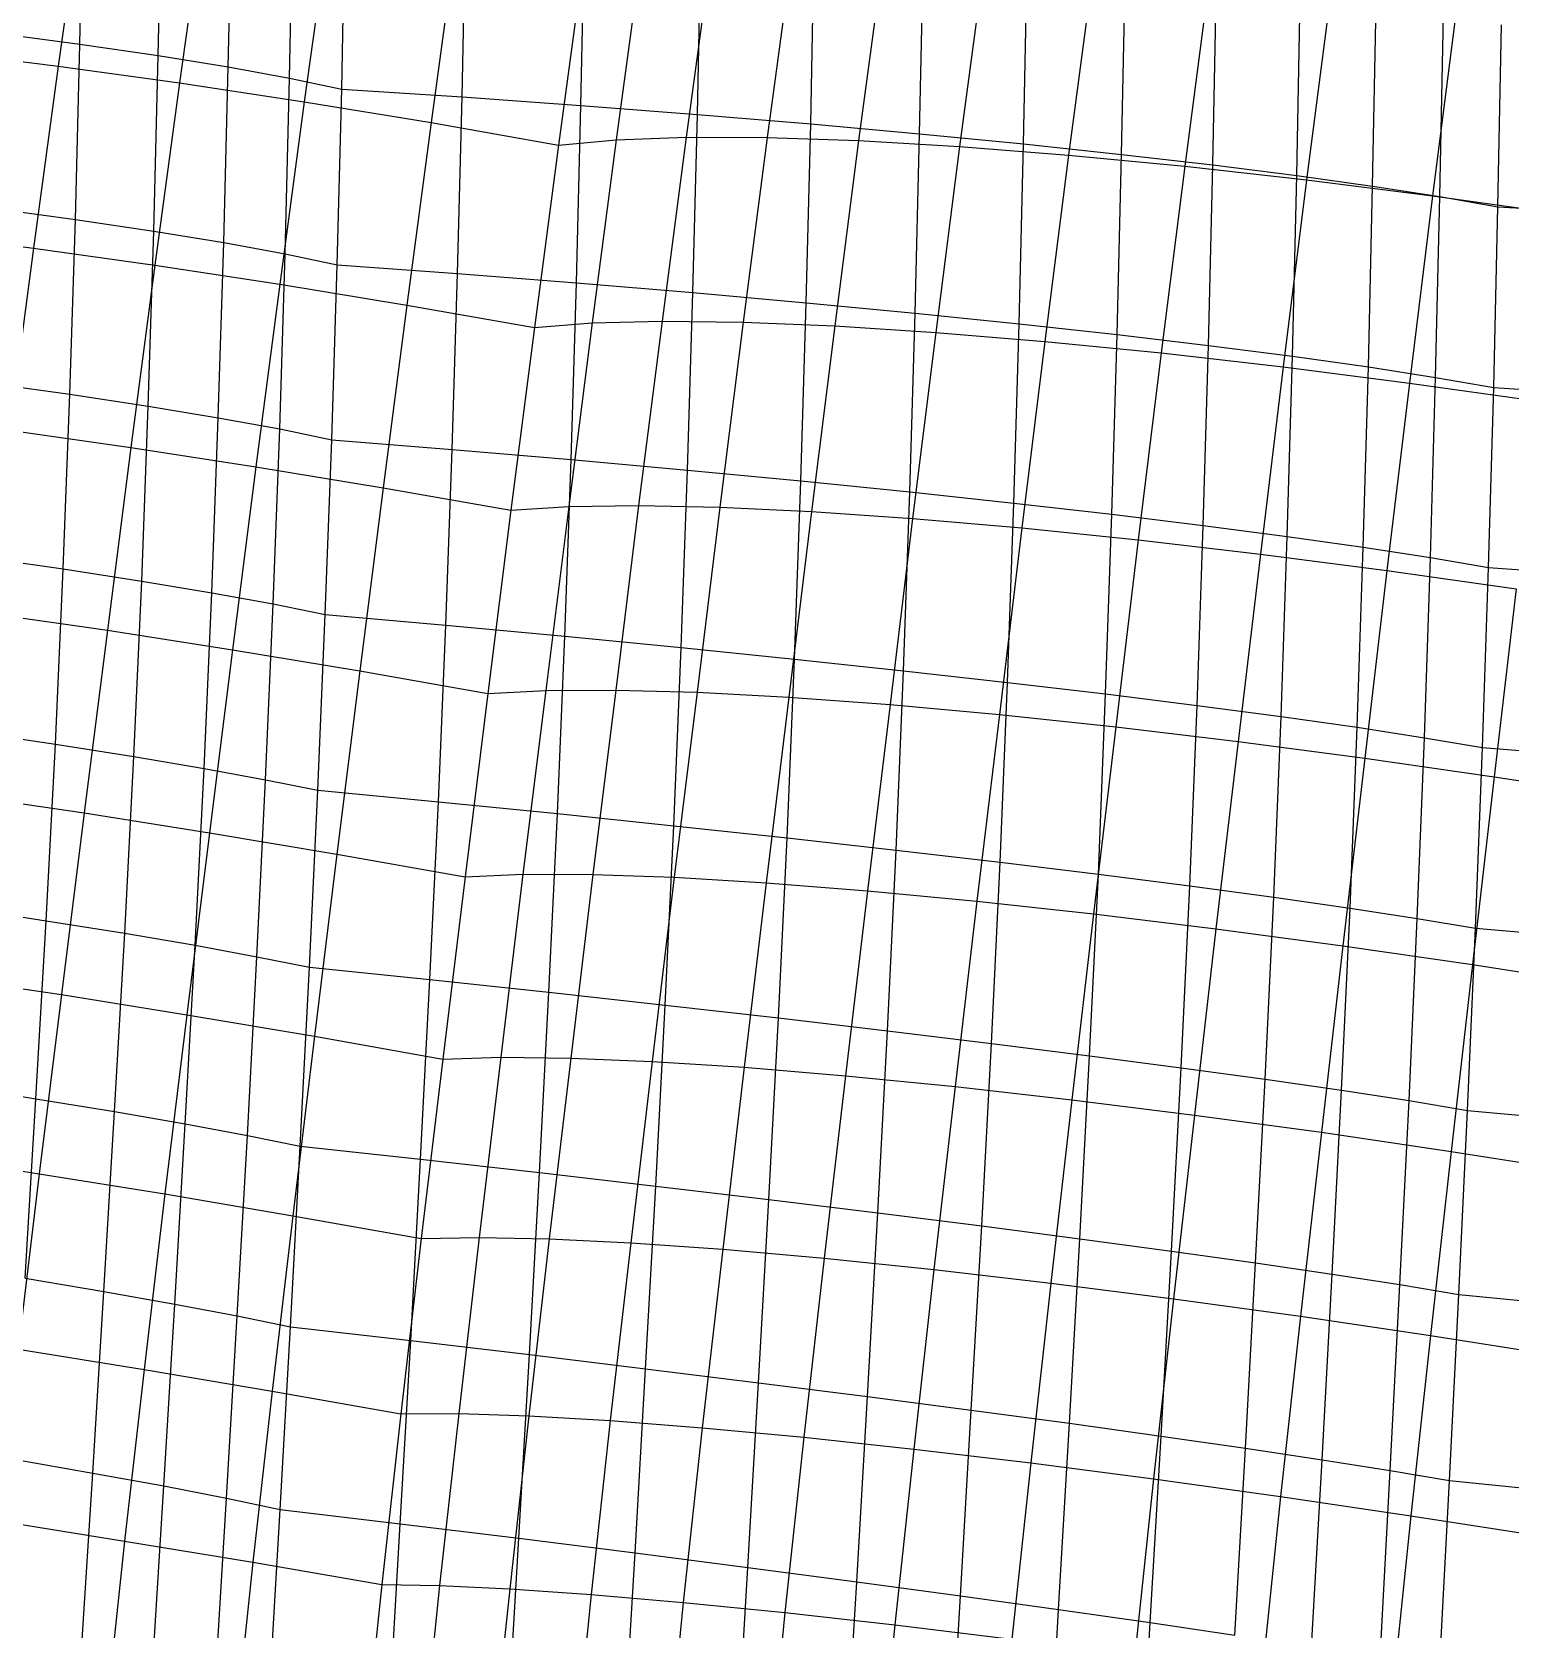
# Model space of a CAD drawing. Extents: x -429 to 429, y -1 to 209.
# Drawn here: x -291 to -267.84, y 81.6 to 106.62 of the extents above; entities that cross this region are included whole.
import ezdxf

# ---------------------------------------------------------------- set-up
doc = ezdxf.new("R2010")
doc.units = 0

msp = doc.modelspace()

# ---------------------------------------------------------------- linework, layer by layer
at = {"layer": 'default', "color": 3, "linetype": 'CONTINUOUS'}
for p, q in [((-290.253, 106.43, 103.699), (-290.193, 109.189, 103.579)), ((-289.026, 106.251, 102.334), (-288.966, 109.014, 102.214)), ((-287.927, 106.073, 100.865), (-287.867, 108.84, 100.745)), ((-286.965, 105.898, 99.305), (-286.906, 108.666, 99.185)), ((-286.148, 105.727, 97.665), (-286.09, 108.495, 97.545)), ((-286.148, 105.727, 97.665), (-286.09, 108.495, 97.545)), ((-284.262, 105.604, 97.51), (-284.203, 108.384, 97.39)), ((-282.398, 105.471, 97.19), (-282.34, 108.263, 97.069)), ((-280.572, 105.329, 96.707), (-280.514, 108.133, 96.586)), ((-278.798, 105.181, 96.065), (-278.741, 107.995, 95.943)), ((-277.09, 105.026, 95.27), (-277.033, 107.849, 95.147)), ((-275.462, 104.867, 94.326), (-275.405, 107.698, 94.203)), ((-273.926, 104.704, 93.243), (-273.869, 107.541, 93.12)), ((-272.494, 104.539, 92.028), (-272.438, 107.381, 91.904)), ((-271.179, 104.373, 90.691), (-271.123, 107.219, 90.567)), ((-269.99, 104.208, 89.243), (-269.934, 107.055, 89.119)), ((-268.936, 104.044, 87.695), (-268.881, 106.892, 87.571)), ((-291.6, 106.609, 104.95), (-290.253, 106.43, 103.699)), ((-268.026, 103.883, 86.059), (-267.972, 106.731, 85.936)), ((-268.026, 103.883, 86.059), (-267.972, 106.731, 85.936)), ((-290.321, 103.683, 103.806), (-290.253, 106.43, 103.699)), ((-290.253, 106.43, 103.699), (-289.026, 106.251, 102.334)), ((-289.094, 103.501, 102.44), (-289.026, 106.251, 102.334)), ((-289.026, 106.251, 102.334), (-287.927, 106.073, 100.865)), ((-287.995, 103.321, 100.97), (-287.927, 106.073, 100.865)), ((-287.927, 106.073, 100.865), (-286.965, 105.898, 99.305)), ((-287.035, 103.145, 99.408), (-286.965, 105.898, 99.305)), ((-286.965, 105.898, 99.305), (-286.148, 105.727, 97.665)), ((-286.219, 102.975, 97.766), (-286.148, 105.727, 97.665)), ((-286.219, 102.975, 97.766), (-286.148, 105.727, 97.665)), ((-286.148, 105.727, 97.665), (-284.262, 105.604, 97.51)), ((-284.333, 102.837, 97.612), (-284.262, 105.604, 97.51)), ((-284.262, 105.604, 97.51), (-282.398, 105.471, 97.19)), ((-282.469, 102.691, 97.292), (-282.398, 105.471, 97.19)), ((-282.398, 105.471, 97.19), (-280.572, 105.329, 96.707)), ((-280.643, 102.539, 96.81), (-280.572, 105.329, 96.707)), ((-280.572, 105.329, 96.707), (-278.798, 105.181, 96.065)), ((-278.868, 102.38, 96.168), (-278.798, 105.181, 96.065)), ((-278.798, 105.181, 96.065), (-277.09, 105.026, 95.27)), ((-277.16, 102.216, 95.373), (-277.09, 105.026, 95.27)), ((-277.09, 105.026, 95.27), (-275.462, 104.867, 94.326)), ((-275.532, 102.049, 94.43), (-275.462, 104.867, 94.326)), ((-275.462, 104.867, 94.326), (-273.926, 104.704, 93.243)), ((-273.995, 101.88, 93.347), (-273.926, 104.704, 93.243)), ((-273.926, 104.704, 93.243), (-272.494, 104.539, 92.028)), ((-272.563, 101.711, 92.132), (-272.494, 104.539, 92.028)), ((-272.494, 104.539, 92.028), (-271.179, 104.373, 90.691)), ((-271.247, 101.541, 90.795), (-271.179, 104.373, 90.691)), ((-271.179, 104.373, 90.691), (-269.99, 104.208, 89.243)), ((-270.057, 101.374, 89.347), (-269.99, 104.208, 89.243)), ((-269.99, 104.208, 89.243), (-268.936, 104.044, 87.695)), ((-291.668, 103.868, 105.058), (-290.321, 103.683, 103.806)), ((-269.003, 101.21, 87.799), (-268.936, 104.044, 87.695)), ((-268.936, 104.044, 87.695), (-268.026, 103.883, 86.059)), ((-268.093, 101.051, 86.163), (-268.026, 103.883, 86.059)), ((-268.093, 101.051, 86.163), (-268.026, 103.883, 86.059)), ((-268.026, 103.883, 86.059), (-266.104, 103.775, 85.992)), ((-290.409, 100.946, 103.887), (-290.321, 103.683, 103.806)), ((-290.321, 103.683, 103.806), (-289.094, 103.501, 102.44)), ((-289.181, 100.76, 102.52), (-289.094, 103.501, 102.44)), ((-289.094, 103.501, 102.44), (-287.995, 103.321, 100.97)), ((-288.082, 100.578, 101.05), (-287.995, 103.321, 100.97)), ((-287.995, 103.321, 100.97), (-287.035, 103.145, 99.408)), ((-287.12, 100.402, 99.488), (-287.035, 103.145, 99.408)), ((-287.035, 103.145, 99.408), (-286.219, 102.975, 97.766)), ((-286.304, 100.233, 97.846), (-286.219, 102.975, 97.766)), ((-286.304, 100.233, 97.846), (-286.219, 102.975, 97.766)), ((-286.219, 102.975, 97.766), (-284.333, 102.837, 97.612)), ((-284.418, 100.081, 97.692), (-284.333, 102.837, 97.612)), ((-284.333, 102.837, 97.612), (-282.469, 102.691, 97.292)), ((-282.554, 99.922, 97.373), (-282.469, 102.691, 97.292)), ((-282.469, 102.691, 97.292), (-280.643, 102.539, 96.81)), ((-280.727, 99.757, 96.891), (-280.643, 102.539, 96.81)), ((-280.643, 102.539, 96.81), (-278.868, 102.38, 96.168)), ((-278.953, 99.588, 96.249), (-278.868, 102.38, 96.168)), ((-278.868, 102.38, 96.168), (-277.16, 102.216, 95.373)), ((-277.244, 99.415, 95.454), (-277.16, 102.216, 95.373)), ((-277.16, 102.216, 95.373), (-275.532, 102.049, 94.43)), ((-275.615, 99.24, 94.511), (-275.532, 102.049, 94.43)), ((-275.532, 102.049, 94.43), (-273.995, 101.88, 93.347)), ((-274.078, 99.065, 93.428), (-273.995, 101.88, 93.347)), ((-273.995, 101.88, 93.347), (-272.563, 101.711, 92.132)), ((-272.646, 98.891, 92.214), (-272.563, 101.711, 92.132)), ((-272.563, 101.711, 92.132), (-271.247, 101.541, 90.795)), ((-271.329, 98.719, 90.877), (-271.247, 101.541, 90.795)), ((-271.247, 101.541, 90.795), (-270.057, 101.374, 89.347)), ((-270.139, 98.551, 89.428), (-270.057, 101.374, 89.347)), ((-270.057, 101.374, 89.347), (-269.003, 101.21, 87.799)), ((-291.756, 101.135, 105.139), (-290.409, 100.946, 103.887)), ((-269.084, 98.387, 87.88), (-269.003, 101.21, 87.799)), ((-269.003, 101.21, 87.799), (-268.093, 101.051, 86.163)), ((-290.512, 98.209, 103.945), (-290.409, 100.946, 103.887)), ((-290.409, 100.946, 103.887), (-289.181, 100.76, 102.52)), ((-268.173, 98.23, 86.243), (-268.093, 101.051, 86.163)), ((-268.173, 98.23, 86.243), (-268.093, 101.051, 86.163)), ((-268.093, 101.051, 86.163), (-266.171, 100.929, 86.096)), ((-289.283, 98.019, 102.579), (-289.181, 100.76, 102.52)), ((-289.181, 100.76, 102.52), (-288.082, 100.578, 101.05)), ((-288.184, 97.836, 101.108), (-288.082, 100.578, 101.05)), ((-288.082, 100.578, 101.05), (-287.12, 100.402, 99.488)), ((-287.222, 97.66, 99.546), (-287.12, 100.402, 99.488)), ((-287.12, 100.402, 99.488), (-286.304, 100.233, 97.846)), ((-286.405, 97.493, 97.903), (-286.304, 100.233, 97.846)), ((-286.405, 97.493, 97.903), (-286.304, 100.233, 97.846)), ((-286.304, 100.233, 97.846), (-284.418, 100.081, 97.692)), ((-284.518, 97.326, 97.75), (-284.418, 100.081, 97.692)), ((-284.418, 100.081, 97.692), (-282.554, 99.922, 97.373)), ((-282.653, 97.154, 97.431), (-282.554, 99.922, 97.373)), ((-282.554, 99.922, 97.373), (-280.727, 99.757, 96.891)), ((-280.827, 96.976, 96.949), (-280.727, 99.757, 96.891)), ((-280.727, 99.757, 96.891), (-278.953, 99.588, 96.249)), ((-279.052, 96.796, 96.308), (-278.953, 99.588, 96.249)), ((-278.953, 99.588, 96.249), (-277.244, 99.415, 95.454)), ((-277.343, 96.614, 95.513), (-277.244, 99.415, 95.454)), ((-277.244, 99.415, 95.454), (-275.615, 99.24, 94.511)), ((-275.713, 96.431, 94.57), (-275.615, 99.24, 94.511)), ((-275.615, 99.24, 94.511), (-274.078, 99.065, 93.428)), ((-274.176, 96.25, 93.487), (-274.078, 99.065, 93.428)), ((-274.078, 99.065, 93.428), (-272.646, 98.891, 92.214)), ((-272.743, 96.071, 92.272), (-272.646, 98.891, 92.214)), ((-272.646, 98.891, 92.214), (-271.329, 98.719, 90.877)), ((-271.426, 95.897, 90.935), (-271.329, 98.719, 90.877)), ((-271.329, 98.719, 90.877), (-270.139, 98.551, 89.428)), ((-291.859, 98.403, 105.197), (-290.512, 98.209, 103.945)), ((-270.235, 95.728, 89.486), (-270.139, 98.551, 89.428)), ((-270.139, 98.551, 89.428), (-269.084, 98.387, 87.88)), ((-269.18, 95.565, 87.937), (-269.084, 98.387, 87.88)), ((-269.084, 98.387, 87.88), (-268.173, 98.23, 86.243)), ((-290.634, 95.462, 103.978), (-290.512, 98.209, 103.945)), ((-290.512, 98.209, 103.945), (-289.283, 98.019, 102.579)), ((-268.268, 95.411, 86.301), (-268.173, 98.23, 86.243)), ((-268.268, 95.411, 86.301), (-268.173, 98.23, 86.243)), ((-268.173, 98.23, 86.243), (-266.25, 98.095, 86.177)), ((-289.405, 95.269, 102.612), (-289.283, 98.019, 102.579)), ((-289.283, 98.019, 102.579), (-288.184, 97.836, 101.108)), ((-288.304, 95.083, 101.142), (-288.184, 97.836, 101.108)), ((-288.184, 97.836, 101.108), (-287.222, 97.66, 99.546)), ((-287.34, 94.907, 99.58), (-287.222, 97.66, 99.546)), ((-287.222, 97.66, 99.546), (-286.405, 97.493, 97.903)), ((-286.521, 94.742, 97.939), (-286.405, 97.493, 97.903)), ((-286.521, 94.742, 97.939), (-286.405, 97.493, 97.903)), ((-286.405, 97.493, 97.903), (-284.518, 97.326, 97.75)), ((-284.633, 94.561, 97.786), (-284.518, 97.326, 97.75)), ((-284.518, 97.326, 97.75), (-282.653, 97.154, 97.431)), ((-282.768, 94.375, 97.467), (-282.653, 97.154, 97.431)), ((-282.653, 97.154, 97.431), (-280.827, 96.976, 96.949)), ((-280.941, 94.186, 96.986), (-280.827, 96.976, 96.949)), ((-280.827, 96.976, 96.949), (-279.052, 96.796, 96.308)), ((-279.165, 93.994, 96.345), (-279.052, 96.796, 96.308)), ((-279.052, 96.796, 96.308), (-277.343, 96.614, 95.513)), ((-277.456, 93.803, 95.55), (-277.343, 96.614, 95.513)), ((-277.343, 96.614, 95.513), (-275.713, 96.431, 94.57)), ((-275.826, 93.613, 94.607), (-275.713, 96.431, 94.57)), ((-275.713, 96.431, 94.57), (-274.176, 96.25, 93.487)), ((-274.288, 93.425, 93.524), (-274.176, 96.25, 93.487)), ((-274.176, 96.25, 93.487), (-272.743, 96.071, 92.272)), ((-272.854, 93.242, 92.309), (-272.743, 96.071, 92.272)), ((-272.743, 96.071, 92.272), (-271.426, 95.897, 90.935)), ((-271.537, 93.065, 90.971), (-271.426, 95.897, 90.935)), ((-271.426, 95.897, 90.935), (-270.235, 95.728, 89.486)), ((-291.982, 95.662, 105.229), (-290.634, 95.462, 103.978)), ((-270.345, 92.894, 89.522), (-270.235, 95.728, 89.486)), ((-270.235, 95.728, 89.486), (-269.18, 95.565, 87.937)), ((-290.781, 92.697, 103.981), (-290.634, 95.462, 103.978)), ((-290.634, 95.462, 103.978), (-289.405, 95.269, 102.612)), ((-269.29, 92.732, 87.972), (-269.18, 95.565, 87.937)), ((-269.18, 95.565, 87.937), (-268.268, 95.411, 86.301)), ((-268.378, 92.58, 86.334), (-268.268, 95.411, 86.301)), ((-268.378, 92.58, 86.334), (-268.268, 95.411, 86.301)), ((-268.268, 95.411, 86.301), (-266.345, 95.261, 86.235)), ((-289.549, 92.5, 102.618), (-289.405, 95.269, 102.612)), ((-289.405, 95.269, 102.612), (-288.304, 95.083, 101.142)), ((-288.445, 92.312, 101.151), (-288.304, 95.083, 101.142)), ((-288.304, 95.083, 101.142), (-287.34, 94.907, 99.58)), ((-287.477, 92.134, 99.592), (-287.34, 94.907, 99.58)), ((-287.34, 94.907, 99.58), (-286.521, 94.742, 97.939)), ((-286.652, 91.969, 97.954), (-286.521, 94.742, 97.939)), ((-286.652, 91.969, 97.954), (-286.521, 94.742, 97.939)), ((-286.521, 94.742, 97.939), (-284.633, 94.561, 97.786)), ((-284.766, 91.774, 97.795), (-284.633, 94.561, 97.786)), ((-284.633, 94.561, 97.786), (-282.768, 94.375, 97.467)), ((-282.903, 91.576, 97.472), (-282.768, 94.375, 97.467)), ((-282.768, 94.375, 97.467), (-280.941, 94.186, 96.986)), ((-281.077, 91.375, 96.986), (-280.941, 94.186, 96.986)), ((-280.941, 94.186, 96.986), (-279.165, 93.994, 96.345)), ((-279.303, 91.174, 96.343), (-279.165, 93.994, 96.345)), ((-279.165, 93.994, 96.345), (-277.456, 93.803, 95.55)), ((-277.595, 90.974, 95.547), (-277.456, 93.803, 95.55)), ((-277.456, 93.803, 95.55), (-275.826, 93.613, 94.607)), ((-275.965, 90.776, 94.604), (-275.826, 93.613, 94.607)), ((-275.826, 93.613, 94.607), (-274.288, 93.425, 93.524)), ((-274.428, 90.582, 93.522), (-274.288, 93.425, 93.524)), ((-274.288, 93.425, 93.524), (-272.854, 93.242, 92.309)), ((-272.993, 90.394, 92.308), (-272.854, 93.242, 92.309)), ((-272.854, 93.242, 92.309), (-271.537, 93.065, 90.971)), ((-292.13, 92.902, 105.231), (-290.781, 92.697, 103.981)), ((-271.674, 90.213, 90.973), (-271.537, 93.065, 90.971)), ((-271.537, 93.065, 90.971), (-270.345, 92.894, 89.522)), ((-270.48, 90.041, 89.527), (-270.345, 92.894, 89.522)), ((-270.345, 92.894, 89.522), (-269.29, 92.732, 87.972)), ((-290.94, 89.909, 103.968), (-290.781, 92.697, 103.981)), ((-290.781, 92.697, 103.981), (-289.549, 92.5, 102.618)), ((-269.42, 89.878, 87.981), (-269.29, 92.732, 87.972)), ((-269.29, 92.732, 87.972), (-268.378, 92.58, 86.334)), ((-289.707, 89.706, 102.607), (-289.549, 92.5, 102.618)), ((-289.549, 92.5, 102.618), (-288.445, 92.312, 101.151)), ((-268.502, 89.726, 86.347), (-268.378, 92.58, 86.334)), ((-268.502, 89.726, 86.347), (-268.378, 92.58, 86.334)), ((-268.378, 92.58, 86.334), (-266.454, 92.416, 86.269)), ((-288.6, 89.514, 101.143), (-288.445, 92.312, 101.151)), ((-288.445, 92.312, 101.151), (-287.477, 92.134, 99.592)), ((-287.627, 89.334, 99.588), (-287.477, 92.134, 99.592)), ((-287.477, 92.134, 99.592), (-286.652, 91.969, 97.954)), ((-286.797, 89.167, 97.953), (-286.652, 91.969, 97.954)), ((-286.797, 89.167, 97.953), (-286.652, 91.969, 97.954)), ((-286.652, 91.969, 97.954), (-284.766, 91.774, 97.795)), ((-284.911, 88.96, 97.788), (-284.766, 91.774, 97.795)), ((-284.766, 91.774, 97.795), (-282.903, 91.576, 97.472)), ((-283.05, 88.751, 97.459), (-282.903, 91.576, 97.472)), ((-282.903, 91.576, 97.472), (-281.077, 91.375, 96.986)), ((-281.226, 88.54, 96.97), (-281.077, 91.375, 96.986)), ((-281.077, 91.375, 96.986), (-279.303, 91.174, 96.343)), ((-279.453, 88.329, 96.324), (-279.303, 91.174, 96.343)), ((-279.303, 91.174, 96.343), (-277.595, 90.974, 95.547)), ((-277.746, 88.12, 95.526), (-277.595, 90.974, 95.547)), ((-277.595, 90.974, 95.547), (-275.965, 90.776, 94.604)), ((-276.118, 87.915, 94.583), (-275.965, 90.776, 94.604)), ((-275.965, 90.776, 94.604), (-274.428, 90.582, 93.522)), ((-274.58, 87.715, 93.502), (-274.428, 90.582, 93.522)), ((-274.428, 90.582, 93.522), (-272.993, 90.394, 92.308)), ((-273.145, 87.522, 92.29), (-272.993, 90.394, 92.308)), ((-272.993, 90.394, 92.308), (-271.674, 90.213, 90.973)), ((-292.29, 90.12, 105.216), (-290.94, 89.909, 103.968)), ((-271.824, 87.336, 90.958), (-271.674, 90.213, 90.973)), ((-271.674, 90.213, 90.973), (-270.48, 90.041, 89.527)), ((-291.11, 87.096, 103.941), (-290.94, 89.909, 103.968)), ((-290.94, 89.909, 103.968), (-289.707, 89.706, 102.607)), ((-270.627, 87.161, 89.515), (-270.48, 90.041, 89.527)), ((-270.48, 90.041, 89.527), (-269.42, 89.878, 87.981)), ((-269.562, 86.996, 87.973), (-269.42, 89.878, 87.981)), ((-269.42, 89.878, 87.981), (-268.502, 89.726, 86.347)), ((-289.875, 86.887, 102.583), (-289.707, 89.706, 102.607)), ((-289.707, 89.706, 102.607), (-288.6, 89.514, 101.143)), ((-268.639, 86.843, 86.343), (-268.502, 89.726, 86.347)), ((-268.639, 86.843, 86.343), (-268.502, 89.726, 86.347)), ((-268.502, 89.726, 86.347), (-266.579, 89.549, 86.275)), ((-288.765, 86.69, 101.122), (-288.6, 89.514, 101.143)), ((-288.6, 89.514, 101.143), (-287.627, 89.334, 99.588)), ((-287.788, 86.506, 99.57), (-287.627, 89.334, 99.588)), ((-287.627, 89.334, 99.588), (-286.797, 89.167, 97.953)), ((-286.952, 86.336, 97.939), (-286.797, 89.167, 97.953)), ((-286.952, 86.336, 97.939), (-286.797, 89.167, 97.953)), ((-286.797, 89.167, 97.953), (-284.911, 88.96, 97.788)), ((-285.067, 86.118, 97.767), (-284.911, 88.96, 97.788)), ((-284.911, 88.96, 97.788), (-283.05, 88.751, 97.459)), ((-283.207, 85.899, 97.432), (-283.05, 88.751, 97.459)), ((-283.05, 88.751, 97.459), (-281.226, 88.54, 96.97)), ((-281.385, 85.678, 96.939), (-281.226, 88.54, 96.97)), ((-281.226, 88.54, 96.97), (-279.453, 88.329, 96.324)), ((-279.614, 85.459, 96.291), (-279.453, 88.329, 96.324)), ((-279.453, 88.329, 96.324), (-277.746, 88.12, 95.526)), ((-277.908, 85.242, 95.492), (-277.746, 88.12, 95.526)), ((-277.746, 88.12, 95.526), (-276.118, 87.915, 94.583)), ((-276.281, 85.03, 94.548), (-276.118, 87.915, 94.583)), ((-276.118, 87.915, 94.583), (-274.58, 87.715, 93.502)), ((-274.743, 84.823, 93.468), (-274.58, 87.715, 93.502)), ((-274.58, 87.715, 93.502), (-273.145, 87.522, 92.29)), ((-273.307, 84.623, 92.258), (-273.145, 87.522, 92.29)), ((-273.145, 87.522, 92.29), (-271.824, 87.336, 90.958)), ((-271.984, 84.433, 90.928), (-271.824, 87.336, 90.958)), ((-271.824, 87.336, 90.958), (-270.627, 87.161, 89.515)), ((-291.11, 87.096, 103.941), (-289.875, 86.887, 102.583)), ((-270.784, 84.253, 89.489), (-270.627, 87.161, 89.515)), ((-270.627, 87.161, 89.515), (-269.562, 86.996, 87.973)), ((-290.051, 84.044, 102.55), (-289.875, 86.887, 102.583)), ((-289.875, 86.887, 102.583), (-288.765, 86.69, 101.122)), ((-269.715, 84.084, 87.95), (-269.562, 86.996, 87.973)), ((-269.562, 86.996, 87.973), (-268.639, 86.843, 86.343)), ((-268.786, 83.929, 86.324), (-268.639, 86.843, 86.343)), ((-268.786, 83.929, 86.324), (-268.639, 86.843, 86.343)), ((-268.639, 86.843, 86.343), (-266.716, 86.654, 86.264)), ((-288.938, 83.841, 101.092), (-288.765, 86.69, 101.122)), ((-288.765, 86.69, 101.122), (-287.788, 86.506, 99.57)), ((-287.956, 83.651, 99.544), (-287.788, 86.506, 99.57)), ((-287.788, 86.506, 99.57), (-286.952, 86.336, 97.939)), ((-287.114, 83.475, 97.916), (-286.952, 86.336, 97.939)), ((-287.114, 83.475, 97.916), (-286.952, 86.336, 97.939)), ((-286.952, 86.336, 97.939), (-285.067, 86.118, 97.767)), ((-285.231, 83.249, 97.737), (-285.067, 86.118, 97.767)), ((-285.067, 86.118, 97.767), (-283.207, 85.899, 97.432)), ((-283.372, 83.021, 97.397), (-283.207, 85.899, 97.432)), ((-283.207, 85.899, 97.432), (-281.385, 85.678, 96.939)), ((-281.551, 82.793, 96.899), (-281.385, 85.678, 96.939)), ((-281.385, 85.678, 96.939), (-279.614, 85.459, 96.291)), ((-279.782, 82.565, 96.248), (-279.614, 85.459, 96.291)), ((-279.614, 85.459, 96.291), (-277.908, 85.242, 95.492)), ((-278.077, 82.341, 95.447), (-277.908, 85.242, 95.492)), ((-277.908, 85.242, 95.492), (-276.281, 85.03, 94.548)), ((-276.45, 82.121, 94.504), (-276.281, 85.03, 94.548)), ((-276.281, 85.03, 94.548), (-274.743, 84.823, 93.468)), ((-274.913, 81.907, 93.424), (-274.743, 84.823, 93.468)), ((-274.743, 84.823, 93.468), (-273.307, 84.623, 92.258)), ((-273.476, 81.701, 92.216), (-273.307, 84.623, 92.258)), ((-273.307, 84.623, 92.258), (-271.984, 84.433, 90.928)), ((-272.151, 81.505, 90.889), (-271.984, 84.433, 90.928)), ((-271.984, 84.433, 90.928), (-270.784, 84.253, 89.489)), ((-291.288, 84.259, 103.906), (-290.051, 84.044, 102.55)), ((-270.948, 81.319, 89.453), (-270.784, 84.253, 89.489)), ((-270.784, 84.253, 89.489), (-269.715, 84.084, 87.95)), ((-269.875, 81.145, 87.918), (-269.715, 84.084, 87.95)), ((-269.715, 84.084, 87.95), (-268.786, 83.929, 86.324)), ((-290.23, 81.184, 102.514), (-290.051, 84.044, 102.55)), ((-290.051, 84.044, 102.55), (-288.938, 83.841, 101.092)), ((-289.113, 80.973, 101.06), (-288.938, 83.841, 101.092)), ((-288.938, 83.841, 101.092), (-287.956, 83.651, 99.544)), ((-268.94, 80.985, 86.296), (-268.786, 83.929, 86.324)), ((-268.94, 80.985, 86.296), (-268.786, 83.929, 86.324)), ((-268.786, 83.929, 86.324), (-266.864, 83.73, 86.238)), ((-288.128, 80.775, 99.515), (-287.956, 83.651, 99.544)), ((-287.956, 83.651, 99.544), (-287.114, 83.475, 97.916)), ((-287.28, 80.592, 97.891), (-287.114, 83.475, 97.916)), ((-287.28, 80.592, 97.891), (-287.114, 83.475, 97.916)), ((-287.114, 83.475, 97.916), (-285.231, 83.249, 97.737)), ((-285.397, 80.359, 97.704), (-285.231, 83.249, 97.737)), ((-285.231, 83.249, 97.737), (-283.372, 83.021, 97.397)), ((-283.54, 80.125, 97.359), (-283.372, 83.021, 97.397)), ((-283.372, 83.021, 97.397), (-281.551, 82.793, 96.899)), ((-281.72, 79.889, 96.857), (-281.551, 82.793, 96.899)), ((-281.551, 82.793, 96.899), (-279.782, 82.565, 96.248)), ((-279.953, 79.655, 96.203), (-279.782, 82.565, 96.248)), ((-279.782, 82.565, 96.248), (-278.077, 82.341, 95.447)), ((-278.249, 79.423, 95.401), (-278.077, 82.341, 95.447)), ((-278.077, 82.341, 95.447), (-276.45, 82.121, 94.504)), ((-276.623, 79.196, 94.457), (-276.45, 82.121, 94.504)), ((-276.45, 82.121, 94.504), (-274.913, 81.907, 93.424)), ((-275.086, 78.976, 93.378), (-274.913, 81.907, 93.424)), ((-274.913, 81.907, 93.424), (-273.476, 81.701, 92.216)), ((-273.648, 78.763, 92.172), (-273.476, 81.701, 92.216)), ((-273.476, 81.701, 92.216), (-272.151, 81.505, 90.889))]:
    msp.add_line(p, q, dxfattribs=at)
at = {"layer": 'default', "color": 5, "linetype": 'CONTINUOUS'}
for p, q in [((-290.187, 108.941, 64.373), (-290.591, 106.087, 63.96)), ((-288.29, 108.682, 63.699), (-288.69, 105.824, 63.286)), ((-286.339, 108.389, 63.231), (-286.735, 105.527, 62.819)), ((-284.355, 108.064, 62.975), (-284.747, 105.201, 62.565)), ((-280.359, 107.857, 59.271), (-280.751, 104.972, 58.851)), ((-279.088, 107.863, 57.613), (-279.48, 104.967, 57.188)), ((-282.361, 107.713, 62.934), (-282.749, 104.849, 62.527)), ((-282.361, 107.713, 62.934), (-282.749, 104.849, 62.527)), ((-281.454, 107.807, 61.051), (-281.845, 104.932, 60.637)), ((-277.655, 107.824, 56.097), (-278.046, 104.919, 55.667)), ((-276.076, 107.741, 54.739), (-276.466, 104.827, 54.305)), ((-274.368, 107.614, 53.555), (-274.756, 104.693, 53.117)), ((-272.552, 107.445, 52.558), (-272.936, 104.518, 52.118)), ((-270.646, 107.236, 51.758), (-271.027, 104.304, 51.317)), ((-268.674, 106.99, 51.166), (-269.051, 104.054, 50.724)), ((-292.416, 106.315, 64.835), (-290.591, 106.087, 63.96)), ((-290.591, 106.087, 63.96), (-290.979, 103.236, 63.574)), ((-290.591, 106.087, 63.96), (-288.69, 105.824, 63.286)), ((-288.69, 105.824, 63.286), (-289.076, 102.968, 62.898)), ((-288.69, 105.824, 63.286), (-286.735, 105.527, 62.819)), ((-286.735, 105.527, 62.819), (-287.118, 102.669, 62.43)), ((-286.735, 105.527, 62.819), (-284.747, 105.201, 62.565)), ((-284.747, 105.201, 62.565), (-285.128, 102.343, 62.175)), ((-284.747, 105.201, 62.565), (-282.749, 104.849, 62.527)), ((-282.749, 104.849, 62.527), (-283.127, 101.992, 62.136)), ((-282.749, 104.849, 62.527), (-283.127, 101.992, 62.136)), ((-282.749, 104.849, 62.527), (-281.845, 104.932, 60.637)), ((-281.845, 104.932, 60.637), (-282.222, 102.062, 60.243)), ((-281.845, 104.932, 60.637), (-280.751, 104.972, 58.851)), ((-280.751, 104.972, 58.851), (-281.127, 102.089, 58.453)), ((-280.751, 104.972, 58.851), (-279.48, 104.967, 57.188)), ((-279.48, 104.967, 57.188), (-279.855, 102.074, 56.787)), ((-279.48, 104.967, 57.188), (-278.046, 104.919, 55.667)), ((-278.046, 104.919, 55.667), (-278.42, 102.016, 55.263)), ((-278.046, 104.919, 55.667), (-276.466, 104.827, 54.305)), ((-276.466, 104.827, 54.305), (-276.838, 101.915, 53.898)), ((-276.466, 104.827, 54.305), (-274.756, 104.693, 53.117)), ((-274.756, 104.693, 53.117), (-275.126, 101.774, 52.708)), ((-274.756, 104.693, 53.117), (-272.936, 104.518, 52.118)), ((-272.936, 104.518, 52.118), (-273.304, 101.593, 51.706)), ((-272.936, 104.518, 52.118), (-271.027, 104.304, 51.317)), ((-271.027, 104.304, 51.317), (-271.393, 101.374, 50.904)), ((-271.027, 104.304, 51.317), (-269.051, 104.054, 50.724)), ((-269.051, 104.054, 50.724), (-269.414, 101.121, 50.309)), ((-269.051, 104.054, 50.724), (-267.029, 103.77, 50.347)), ((-292.805, 103.469, 64.45), (-290.979, 103.236, 63.574)), ((-290.979, 103.236, 63.574), (-291.356, 100.382, 63.202)), ((-290.979, 103.236, 63.574), (-289.076, 102.968, 62.898)), ((-289.076, 102.968, 62.898), (-289.452, 100.11, 62.525)), ((-289.076, 102.968, 62.898), (-287.118, 102.669, 62.43)), ((-287.118, 102.669, 62.43), (-287.492, 99.809, 62.056)), ((-287.118, 102.669, 62.43), (-285.128, 102.343, 62.175)), ((-285.128, 102.343, 62.175), (-285.499, 99.481, 61.8)), ((-285.128, 102.343, 62.175), (-283.127, 101.992, 62.136)), ((-283.127, 101.992, 62.136), (-283.495, 99.129, 61.76)), ((-283.127, 101.992, 62.136), (-283.495, 99.129, 61.76)), ((-283.127, 101.992, 62.136), (-282.222, 102.062, 60.243)), ((-282.222, 102.062, 60.243), (-282.589, 99.188, 59.863)), ((-282.222, 102.062, 60.243), (-281.127, 102.089, 58.453)), ((-281.127, 102.089, 58.453), (-281.494, 99.204, 58.07)), ((-281.127, 102.089, 58.453), (-279.855, 102.074, 56.787)), ((-279.855, 102.074, 56.787), (-280.22, 99.178, 56.401)), ((-279.855, 102.074, 56.787), (-278.42, 102.016, 55.263)), ((-278.42, 102.016, 55.263), (-278.784, 99.11, 54.874)), ((-278.42, 102.016, 55.263), (-276.838, 101.915, 53.898)), ((-276.838, 101.915, 53.898), (-277.2, 99.001, 53.506)), ((-276.838, 101.915, 53.898), (-275.126, 101.774, 52.708)), ((-275.126, 101.774, 52.708), (-275.486, 98.853, 52.314)), ((-275.126, 101.774, 52.708), (-273.304, 101.593, 51.706)), ((-273.304, 101.593, 51.706), (-273.663, 98.666, 51.31)), ((-273.304, 101.593, 51.706), (-271.393, 101.374, 50.904)), ((-271.393, 101.374, 50.904), (-271.75, 98.442, 50.506)), ((-271.393, 101.374, 50.904), (-269.414, 101.121, 50.309)), ((-269.414, 101.121, 50.309), (-269.768, 98.186, 49.91)), ((-269.414, 101.121, 50.309), (-267.39, 100.836, 49.931)), ((-291.356, 100.382, 63.202), (-289.452, 100.11, 62.525)), ((-289.452, 100.11, 62.525), (-289.82, 97.247, 62.164)), ((-289.452, 100.11, 62.525), (-287.492, 99.809, 62.056)), ((-287.492, 99.809, 62.056), (-287.858, 96.942, 61.693)), ((-287.492, 99.809, 62.056), (-285.499, 99.481, 61.8)), ((-285.499, 99.481, 61.8), (-285.863, 96.611, 61.437)), ((-285.499, 99.481, 61.8), (-283.495, 99.129, 61.76)), ((-283.495, 99.129, 61.76), (-283.857, 96.258, 61.397)), ((-283.495, 99.129, 61.76), (-283.857, 96.258, 61.397)), ((-283.495, 99.129, 61.76), (-282.589, 99.188, 59.863)), ((-282.589, 99.188, 59.863), (-282.95, 96.306, 59.496)), ((-282.589, 99.188, 59.863), (-281.494, 99.204, 58.07)), ((-281.494, 99.204, 58.07), (-281.853, 96.312, 57.699)), ((-281.494, 99.204, 58.07), (-280.22, 99.178, 56.401)), ((-280.22, 99.178, 56.401), (-280.578, 96.277, 56.027)), ((-280.22, 99.178, 56.401), (-278.784, 99.11, 54.874)), ((-278.784, 99.11, 54.874), (-279.14, 96.2, 54.497)), ((-278.784, 99.11, 54.874), (-277.2, 99.001, 53.506)), ((-277.2, 99.001, 53.506), (-277.554, 96.083, 53.127)), ((-277.2, 99.001, 53.506), (-275.486, 98.853, 52.314)), ((-275.486, 98.853, 52.314), (-275.839, 95.927, 51.933)), ((-275.486, 98.853, 52.314), (-273.663, 98.666, 51.31)), ((-273.663, 98.666, 51.31), (-274.014, 95.734, 50.927)), ((-273.663, 98.666, 51.31), (-271.75, 98.442, 50.506)), ((-271.75, 98.442, 50.506), (-272.099, 95.505, 50.121)), ((-271.75, 98.442, 50.506), (-269.768, 98.186, 49.91)), ((-269.768, 98.186, 49.91), (-270.115, 95.244, 49.524)), ((-269.768, 98.186, 49.91), (-267.741, 97.898, 49.53)), ((-267.741, 97.898, 49.53), (-268.086, 94.954, 49.143)), ((-291.726, 97.523, 62.843), (-289.82, 97.247, 62.164)), ((-289.82, 97.247, 62.164), (-290.185, 94.385, 61.805)), ((-289.82, 97.247, 62.164), (-287.858, 96.942, 61.693)), ((-287.858, 96.942, 61.693), (-288.22, 94.075, 61.335)), ((-287.858, 96.942, 61.693), (-285.863, 96.611, 61.437)), ((-285.863, 96.611, 61.437), (-286.222, 93.74, 61.08)), ((-285.863, 96.611, 61.437), (-283.857, 96.258, 61.397)), ((-283.857, 96.258, 61.397), (-284.213, 93.385, 61.042)), ((-283.857, 96.258, 61.397), (-284.213, 93.385, 61.042)), ((-283.857, 96.258, 61.397), (-282.95, 96.306, 59.496)), ((-282.95, 96.306, 59.496), (-283.307, 93.424, 59.136)), ((-282.95, 96.306, 59.496), (-281.853, 96.312, 57.699)), ((-281.853, 96.312, 57.699), (-282.21, 93.421, 57.334)), ((-281.853, 96.312, 57.699), (-280.578, 96.277, 56.027)), ((-280.578, 96.277, 56.027), (-280.935, 93.378, 55.657)), ((-280.578, 96.277, 56.027), (-279.14, 96.2, 54.497)), ((-279.14, 96.2, 54.497), (-279.496, 93.293, 54.123)), ((-279.14, 96.2, 54.497), (-277.554, 96.083, 53.127)), ((-277.554, 96.083, 53.127), (-277.909, 93.168, 52.75)), ((-277.554, 96.083, 53.127), (-275.839, 95.927, 51.933)), ((-275.839, 95.927, 51.933), (-276.192, 93.005, 51.553)), ((-275.839, 95.927, 51.933), (-274.014, 95.734, 50.927)), ((-274.014, 95.734, 50.927), (-274.364, 92.805, 50.545)), ((-274.014, 95.734, 50.927), (-272.099, 95.505, 50.121)), ((-272.099, 95.505, 50.121), (-272.446, 92.571, 49.738)), ((-272.099, 95.505, 50.121), (-270.115, 95.244, 49.524)), ((-270.115, 95.244, 49.524), (-270.459, 92.305, 49.141)), ((-270.115, 95.244, 49.524), (-268.086, 94.954, 49.143)), ((-268.086, 94.954, 49.143), (-268.426, 92.01, 48.76)), ((-268.086, 94.954, 49.143), (-266.032, 94.637, 48.982)), ((-292.094, 94.667, 62.485), (-290.185, 94.385, 61.805)), ((-290.185, 94.385, 61.805), (-290.541, 91.539, 61.463)), ((-290.185, 94.385, 61.805), (-288.22, 94.075, 61.335)), ((-288.22, 94.075, 61.335), (-288.574, 91.224, 60.992)), ((-288.22, 94.075, 61.335), (-286.222, 93.74, 61.08)), ((-286.222, 93.74, 61.08), (-286.574, 90.886, 60.735)), ((-286.222, 93.74, 61.08), (-284.213, 93.385, 61.042)), ((-284.213, 93.385, 61.042), (-284.562, 90.528, 60.696)), ((-284.213, 93.385, 61.042), (-284.562, 90.528, 60.696)), ((-284.213, 93.385, 61.042), (-283.307, 93.424, 59.136)), ((-283.307, 93.424, 59.136), (-283.655, 90.558, 58.787)), ((-283.307, 93.424, 59.136), (-282.21, 93.421, 57.334)), ((-282.21, 93.421, 57.334), (-282.557, 90.546, 56.983)), ((-282.21, 93.421, 57.334), (-280.935, 93.378, 55.657)), ((-280.935, 93.378, 55.657), (-281.281, 90.494, 55.303)), ((-280.935, 93.378, 55.657), (-279.496, 93.293, 54.123)), ((-279.496, 93.293, 54.123), (-279.84, 90.401, 53.767)), ((-279.496, 93.293, 54.123), (-277.909, 93.168, 52.75)), ((-277.909, 93.168, 52.75), (-278.252, 90.269, 52.391)), ((-277.909, 93.168, 52.75), (-276.192, 93.005, 51.553)), ((-276.192, 93.005, 51.553), (-276.533, 90.099, 51.192)), ((-276.192, 93.005, 51.553), (-274.364, 92.805, 50.545)), ((-274.364, 92.805, 50.545), (-274.703, 89.893, 50.182)), ((-274.364, 92.805, 50.545), (-272.446, 92.571, 49.738)), ((-272.446, 92.571, 49.738), (-272.783, 89.653, 49.373)), ((-272.446, 92.571, 49.738), (-270.459, 92.305, 49.141)), ((-270.459, 92.305, 49.141), (-270.794, 89.382, 48.774)), ((-270.459, 92.305, 49.141), (-268.426, 92.01, 48.76)), ((-268.426, 92.01, 48.76), (-268.759, 89.083, 48.392)), ((-268.426, 92.01, 48.76), (-266.37, 91.69, 48.6)), ((-292.451, 91.826, 62.144), (-290.541, 91.539, 61.463)), ((-290.541, 91.539, 61.463), (-290.887, 88.734, 61.135)), ((-290.541, 91.539, 61.463), (-288.574, 91.224, 60.992)), ((-288.574, 91.224, 60.992), (-288.918, 88.416, 60.662)), ((-288.574, 91.224, 60.992), (-286.574, 90.886, 60.735)), ((-286.574, 90.886, 60.735), (-286.915, 88.075, 60.404)), ((-286.574, 90.886, 60.735), (-284.562, 90.528, 60.696)), ((-284.562, 90.528, 60.696), (-284.901, 87.716, 60.364)), ((-284.562, 90.528, 60.696), (-284.901, 87.716, 60.364)), ((-284.562, 90.528, 60.696), (-283.655, 90.558, 58.787)), ((-283.655, 90.558, 58.787), (-283.993, 87.735, 58.453)), ((-283.655, 90.558, 58.787), (-282.557, 90.546, 56.983)), ((-282.557, 90.546, 56.983), (-282.895, 87.714, 56.645)), ((-282.557, 90.546, 56.983), (-281.281, 90.494, 55.303)), ((-281.281, 90.494, 55.303), (-281.618, 87.652, 54.963)), ((-281.281, 90.494, 55.303), (-279.84, 90.401, 53.767)), ((-279.84, 90.401, 53.767), (-280.176, 87.55, 53.424)), ((-279.84, 90.401, 53.767), (-278.252, 90.269, 52.391)), ((-278.252, 90.269, 52.391), (-278.586, 87.41, 52.046)), ((-278.252, 90.269, 52.391), (-276.533, 90.099, 51.192)), ((-276.533, 90.099, 51.192), (-276.866, 87.232, 50.845)), ((-276.533, 90.099, 51.192), (-274.703, 89.893, 50.182)), ((-274.703, 89.893, 50.182), (-275.034, 87.02, 49.833)), ((-274.703, 89.893, 50.182), (-272.783, 89.653, 49.373)), ((-272.783, 89.653, 49.373), (-273.112, 86.775, 49.023)), ((-272.783, 89.653, 49.373), (-270.794, 89.382, 48.774)), ((-270.794, 89.382, 48.774), (-271.121, 86.501, 48.422)), ((-270.794, 89.382, 48.774), (-268.759, 89.083, 48.392)), ((-268.759, 89.083, 48.392), (-269.083, 86.199, 48.039)), ((-268.759, 89.083, 48.392), (-266.7, 88.76, 48.231)), ((-292.8, 89.025, 61.817), (-290.887, 88.734, 61.135)), ((-290.887, 88.734, 61.135), (-291.217, 85.984, 60.828)), ((-290.887, 88.734, 61.135), (-288.918, 88.416, 60.662)), ((-288.918, 88.416, 60.662), (-289.245, 85.666, 60.355)), ((-288.918, 88.416, 60.662), (-286.915, 88.075, 60.404)), ((-286.915, 88.075, 60.404), (-287.24, 85.327, 60.096)), ((-286.915, 88.075, 60.404), (-284.901, 87.716, 60.364)), ((-284.901, 87.716, 60.364), (-285.222, 84.971, 60.056)), ((-284.901, 87.716, 60.364), (-285.222, 84.971, 60.056)), ((-284.901, 87.716, 60.364), (-283.993, 87.735, 58.453)), ((-283.993, 87.735, 58.453), (-284.314, 84.975, 58.141)), ((-283.993, 87.735, 58.453), (-282.895, 87.714, 56.645)), ((-282.895, 87.714, 56.645), (-283.216, 84.94, 56.33)), ((-282.895, 87.714, 56.645), (-281.618, 87.652, 54.963)), ((-281.618, 87.652, 54.963), (-281.938, 84.866, 54.645)), ((-281.618, 87.652, 54.963), (-280.176, 87.55, 53.424)), ((-280.176, 87.55, 53.424), (-280.496, 84.754, 53.104)), ((-280.176, 87.55, 53.424), (-278.586, 87.41, 52.046)), ((-278.586, 87.41, 52.046), (-278.905, 84.605, 51.724)), ((-278.586, 87.41, 52.046), (-276.866, 87.232, 50.845)), ((-276.866, 87.232, 50.845), (-277.183, 84.42, 50.521)), ((-276.866, 87.232, 50.845), (-275.034, 87.02, 49.833)), ((-275.034, 87.02, 49.833), (-275.35, 84.202, 49.507)), ((-275.034, 87.02, 49.833), (-273.112, 86.775, 49.023)), ((-273.112, 86.775, 49.023), (-273.426, 83.954, 48.695)), ((-273.112, 86.775, 49.023), (-271.121, 86.501, 48.422)), ((-271.121, 86.501, 48.422), (-271.432, 83.677, 48.094)), ((-271.121, 86.501, 48.422), (-269.083, 86.199, 48.039)), ((-269.083, 86.199, 48.039), (-269.391, 83.376, 47.71)), ((-269.083, 86.199, 48.039), (-267.021, 85.874, 47.877)), ((-291.217, 85.984, 60.828), (-289.245, 85.666, 60.355)), ((-289.245, 85.666, 60.355), (-289.55, 82.979, 60.077)), ((-289.245, 85.666, 60.355), (-287.24, 85.327, 60.096)), ((-287.24, 85.327, 60.096), (-287.542, 82.645, 59.818)), ((-287.24, 85.327, 60.096), (-285.222, 84.971, 60.056)), ((-285.222, 84.971, 60.056), (-285.52, 82.296, 59.778)), ((-285.222, 84.971, 60.056), (-285.52, 82.296, 59.778)), ((-285.222, 84.971, 60.056), (-284.314, 84.975, 58.141)), ((-284.314, 84.975, 58.141), (-284.613, 82.282, 57.859)), ((-284.314, 84.975, 58.141), (-283.216, 84.94, 56.33)), ((-283.216, 84.94, 56.33), (-283.515, 82.23, 56.046)), ((-283.216, 84.94, 56.33), (-281.938, 84.866, 54.645)), ((-281.938, 84.866, 54.645), (-282.237, 82.142, 54.358)), ((-281.938, 84.866, 54.645), (-280.496, 84.754, 53.104)), ((-280.496, 84.754, 53.104), (-280.794, 82.017, 52.815)), ((-280.496, 84.754, 53.104), (-278.905, 84.605, 51.724)), ((-278.905, 84.605, 51.724), (-279.202, 81.858, 51.433)), ((-278.905, 84.605, 51.724), (-277.183, 84.42, 50.521)), ((-277.183, 84.42, 50.521), (-277.479, 81.666, 50.227)), ((-277.183, 84.42, 50.521), (-275.35, 84.202, 49.507)), ((-275.35, 84.202, 49.507), (-275.644, 81.443, 49.213)), ((-275.35, 84.202, 49.507), (-273.426, 83.954, 48.695)), ((-273.426, 83.954, 48.695), (-273.718, 81.192, 48.399)), ((-273.426, 83.954, 48.695), (-271.432, 83.677, 48.094)), ((-271.432, 83.677, 48.094), (-271.722, 80.916, 47.797)), ((-271.432, 83.677, 48.094), (-269.391, 83.376, 47.71)), ((-269.391, 83.376, 47.71), (-269.678, 80.617, 47.412)), ((-269.391, 83.376, 47.71), (-267.326, 83.053, 47.547)), ((-291.524, 83.296, 60.552), (-289.55, 82.979, 60.077)), ((-289.55, 82.979, 60.077), (-289.829, 80.353, 59.836)), ((-289.55, 82.979, 60.077), (-287.542, 82.645, 59.818)), ((-287.542, 82.645, 59.818), (-287.817, 80.027, 59.577)), ((-287.542, 82.645, 59.818), (-285.52, 82.296, 59.778)), ((-285.52, 82.296, 59.778), (-285.792, 79.689, 59.537)), ((-285.52, 82.296, 59.778), (-285.792, 79.689, 59.537)), ((-285.52, 82.296, 59.778), (-284.613, 82.282, 57.859)), ((-284.613, 82.282, 57.859), (-284.886, 79.653, 57.615)), ((-284.613, 82.282, 57.859), (-283.515, 82.23, 56.046)), ((-283.515, 82.23, 56.046), (-283.788, 79.581, 55.799)), ((-283.515, 82.23, 56.046), (-282.237, 82.142, 54.358)), ((-282.237, 82.142, 54.358), (-282.51, 79.476, 54.108)), ((-282.237, 82.142, 54.358), (-280.794, 82.017, 52.815)), ((-280.794, 82.017, 52.815), (-281.067, 79.337, 52.562)), ((-280.794, 82.017, 52.815), (-279.202, 81.858, 51.433)), ((-279.202, 81.858, 51.433), (-279.475, 79.167, 51.178)), ((-279.202, 81.858, 51.433), (-277.479, 81.666, 50.227)), ((-277.479, 81.666, 50.227), (-277.75, 78.968, 49.971)), ((-277.479, 81.666, 50.227), (-275.644, 81.443, 49.213))]:
    msp.add_line(p, q, dxfattribs=at)

doc.saveas('drawing.dxf')
